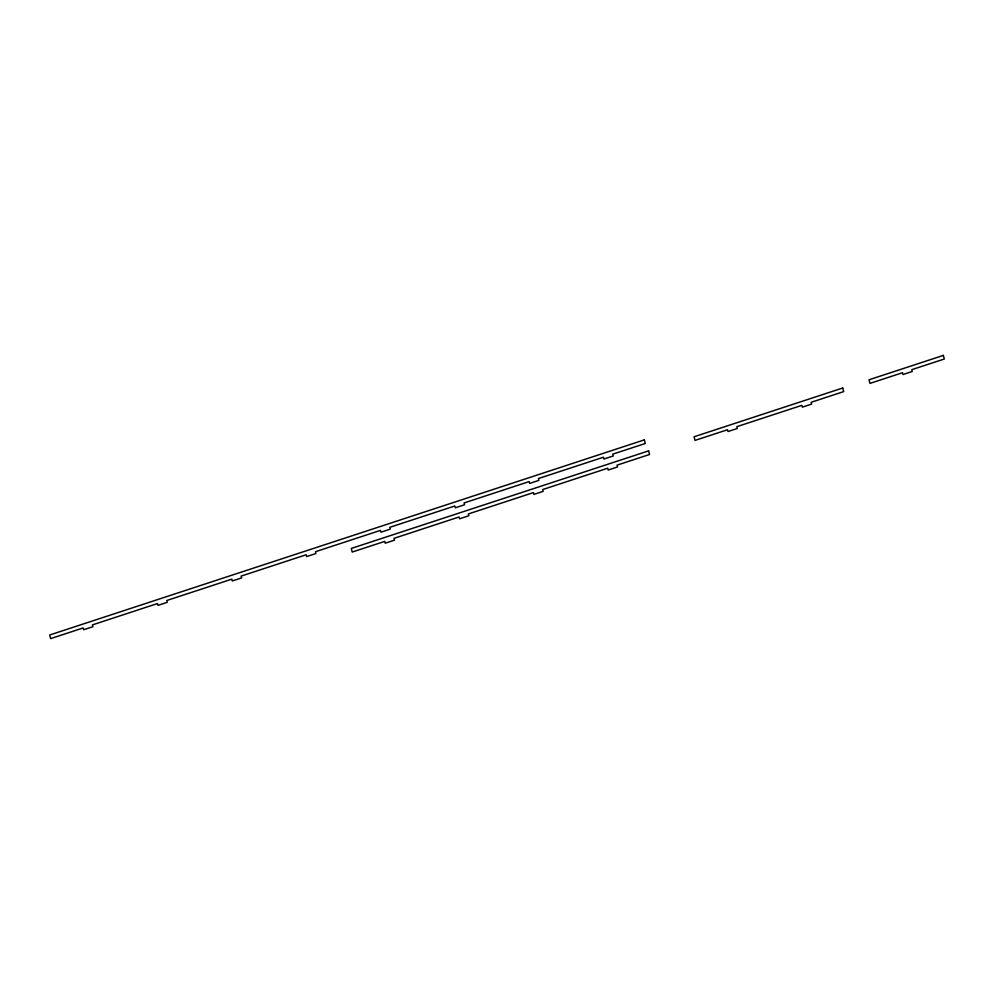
<?xml version="1.0" encoding="UTF-8"?>
<svg xmlns="http://www.w3.org/2000/svg" width="994" height="994" viewBox="0 0 994 994"><rect width="100%" height="100%" fill="white"/><g stroke="black" fill="none" stroke-linecap="round" stroke-linejoin="round"><path stroke-width="1.49" d="M644.348 439.87L49.7 634.992L50.644 638.608L83.161 627.935L83.633 629.749L92.927 626.705L92.454 624.891L157.499 603.544L157.971 605.358L167.253 602.314L166.781 600.5L231.826 579.154L232.298 580.968L241.592 577.924L241.12 576.11L306.152 554.764L306.624 556.578L315.918 553.534L315.446 551.72L380.491 530.374L380.963 532.188L390.244 529.143L389.772 527.329L454.817 505.983L455.289 507.797L464.583 504.753L464.111 502.939L529.143 481.593L529.616 483.407L538.91 480.363L538.437 478.549L603.482 457.203L603.954 459.017L613.248 455.973L612.764 454.159L645.292 443.486L644.348 439.87M648.597 450.878L351.28 548.439L352.224 552.055L384.74 541.382L385.212 543.196L394.506 540.14L394.034 538.338L459.066 516.992L459.539 518.806L468.833 515.749L468.36 513.948L533.405 492.602L533.877 494.416L543.159 491.359L542.687 489.557L607.732 468.211L608.204 470.025L617.498 466.969L617.025 465.167L649.542 454.494L648.597 450.878M842.738 387.995L694.073 436.776L695.017 440.392L727.533 429.731L728.006 431.533L737.299 428.489L736.827 426.674L801.872 405.341L802.344 407.142L811.626 404.098L811.154 402.284L843.682 391.611L842.738 387.995M943.356 355.392L869.029 379.783L869.974 383.398L902.49 372.725L902.962 374.539L912.256 371.483L911.784 369.681L944.3 359.008L943.356 355.392"/></g></svg>
